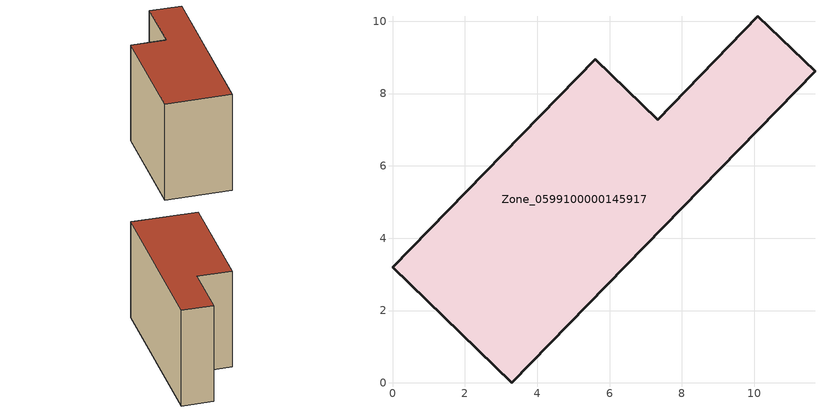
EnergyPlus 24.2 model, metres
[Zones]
Zone_0599100000145917
 floor ground (C_G): 3.29,0 0,3.19 5.6,8.95 7.33,7.27 10.1,10.14 11.68,8.61 z0
 wall outside (C_F): 3.29,0 11.68,8.61 10.1,10.14 7.33,7.27 5.6,8.95 0,3.19 3.29,0 z0:7.25
 roof outside (C_R): 0,3.19 3.29,0 11.68,8.61 10.1,10.14 7.33,7.27 5.6,8.95 z7.25
[BUILDING]
Pand.0599100000145917: North Axis=0; Terrain=City; Loads Convergence Tolerance Value=0.04; Temperature Convergence Tolerance Value=0.4; Solar Distribution=FullExterior; Maximum Number of Warmup Days=25; Minimum Number of Warmup Days=1
[Site:Location]
Rotterdam.The.Hague.AP_ZH_NLD Design_Conditions: Latitude=51.96; Longitude=4.45; Time Zone=1; Elevation=-4.5
[SITE:GROUNDTEMPERATURE:BUILDINGSURFACE]
18, 18, 18, 18, 18, 18, 18, 18, 18, 18, 18, 18
[MATERIAL] Thermal Absorptance=0.9; Solar Absorptance=0.7; Visible Absorptance=0.7
Name | Roughness | Thickness | Conductivity | Density | Specific Heat
G.TI.1946 | MediumSmooth | 0.15 | 1 | 540 | 1210
F.TI.1946 | Rough | 0.3 | 0.857143 | 1920 | 840
R.TI.1946 | MediumRough | 0.2 | 0.1 | 1500 | 1000
[CONSTRUCTION]
C_G: G.TI.1946
C_F: F.TI.1946
C_R: R.TI.1946
[ZONE]
Zone_0599100000145917: Type=1; Multiplier=1; Ceiling Height=Autocalculate; Volume=Autocalculate; Floor Area=autocalculate; Part of Total Floor Area=Yes
[ZONEINFILTRATION:DESIGNFLOWRATE]
Infil_Zone_0599100000145917: Zone or ZoneList or Space or SpaceList=Zone_0599100000145917; Schedule=AlwaysOn; Design Flow Rate Calculation Method=Flow/Area; Flow Rate per Floor Area=0.003; Constant Term Coefficient=1; Temperature Term Coefficient=0; Velocity Term Coefficient=0; Velocity Squared Term Coefficient=0
[HVACTEMPLATE:ZONE:IDEALLOADSAIRSYSTEM]
Zone_0599100000145917: Maximum Heating Supply Air Temperature=50; Minimum Cooling Supply Air Temperature=13; Maximum Heating Supply Air Humidity Ratio=0.0156; Minimum Cooling Supply Air Humidity Ratio=0.0077; Heating Limit=NoLimit; Cooling Limit=NoLimit; Dehumidification Control Type=ConstantSensibleHeatRatio; Cooling Sensible Heat Ratio=0.7; Dehumidification Setpoint=60; Humidification Control Type=None; Humidification Setpoint=30; Outdoor Air Method=None; Outdoor Air Flow Rate per Person=0.00944; Outdoor Air Flow Rate per Zone Floor Area=0; Outdoor Air Flow Rate per Zone=0; Demand Controlled Ventilation Type=None; Outdoor Air Economizer Type=NoEconomizer; Heat Recovery Type=None; Sensible Heat Recovery Effectiveness=0.7; Latent Heat Recovery Effectiveness=0.65
[ZONECONTROL:THERMOSTAT]
ThermostatControl_Zone_0599100000145917: Zone or ZoneList=Zone_0599100000145917; Control Type Schedule=DualSetpointControlType; Control 1=Thermostat_Zone_0599100000145917; Temperature Difference Between Cutout And Setpoint=0
[THERMOSTATSETPOINT:DUALSETPOINT]
Thermostat_Zone_0599100000145917: Heating Setpoint Temperature Schedule=HeatingSetpoint_Zone_0599100000145917; Cooling Setpoint Temperature Schedule=CoolingSetpoint_Zone_0599100000145917
[SCHEDULE:COMPACT]
HeatingSetpoint_Zone_0599100000145917: Through: 12/31, For: AllDays, Until: 24:00, 21
CoolingSetpoint_Zone_0599100000145917: Through: 12/31, For: AllDays, Until: 24:00, 24
DualSetpointControlType: Through: 12/31, For: AllDays, Until: 24:00, 4
AlwaysOn: Through: 12/31, For: AllDays, Until: 24:00, 1
